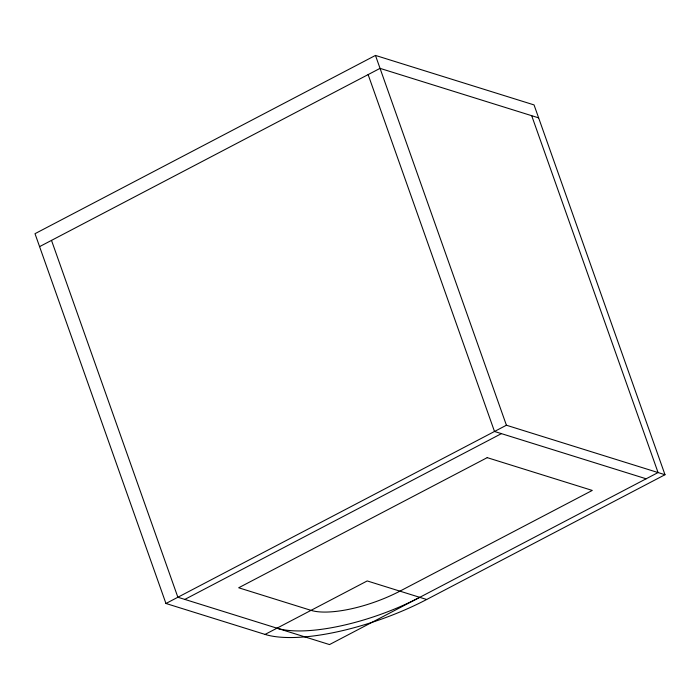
<?xml version="1.0" encoding="UTF-8"?>
<svg xmlns="http://www.w3.org/2000/svg" width="700" height="700" viewBox="0 0 700 700"><rect width="100%" height="100%" fill="white"/><g stroke="black" fill="none" stroke-linecap="round" stroke-linejoin="round"><path stroke-width="1.05" d="M375.463 55.422L35 233.686L165.952 603.488L265.072 634.419A124.547 40.758 -19.5 0 0 426.676 599.497L665 474.722L534.048 104.913L375.463 55.422L506.415 425.233L665 474.722M39.585 246.627L380.047 68.364L538.633 117.862M165.952 603.488L506.415 425.233M184.809 599.419L501.436 433.632M265.072 634.419L367.211 580.939L426.676 599.497M646.144 478.791L494.498 431.471L368.13 74.611M531.694 115.692L658.061 472.552L329.516 644.577L177.87 597.249L51.502 240.389M419.738 597.336A110.014 35.998 -19.5 0 1 276.981 628.18M487.218 457.642L238.674 587.773L311.027 610.356A68.504 22.418 -19.5 0 0 399.919 591.15L592.279 490.429L487.218 457.642"/></g></svg>
